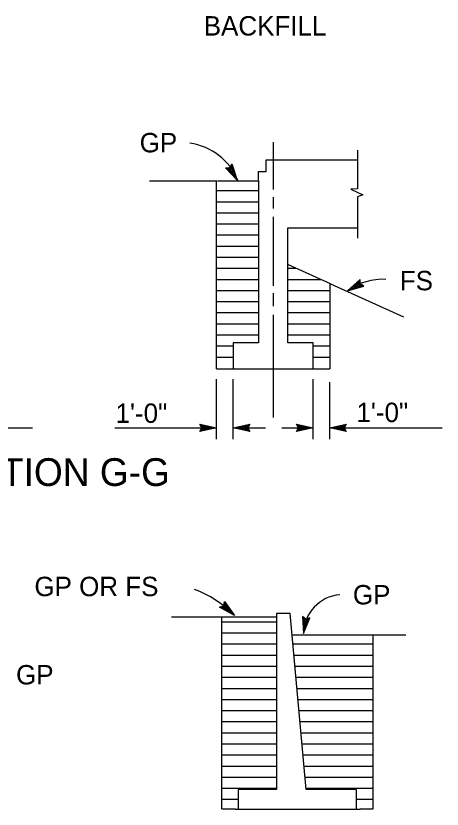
# Model space of a CAD drawing. Extents: x -894 to 866, y -476 to 714.
# Drawn here: x 6.5 to 160.2, y -184 to 102.1 of the extents above; entities that cross this region are included whole.
import ezdxf

# ---------------------------------------------------------------- set-up
doc = ezdxf.new("R2010")
doc.units = 0
for name, color, linetype in [('56 Stage 3 Anno', 7, 'Continuous'), ('57 Undefined', 7, 'Continuous'), ('59 Sndwall Anno', 7, 'Continuous'), ('60 Nongeo Data', 7, 'Continuous')]:
    doc.layers.add(name, color=color, linetype=linetype)

msp = doc.modelspace()

# ---------------------------------------------------------------- linework, layer by layer
at = {"layer": '56 Stage 3 Anno'}
for p, q in [((83.6584, 47.2969), (84.3934, 48.6733)), ((84.3934, 48.6733), (84.3934, 48.6733)), ((84.3934, 48.6733), (86.3406, 42.8422)), ((82.106, 47.2961), (83.6584, 47.2969)), ((86.3406, 42.8422), (82.106, 47.2961)), ((82.106, 47.2961), (82.106, 47.2961)), ((85.6202, 44.032), (82.5351, 47.2804)), ((84.9174, 45.2103), (82.9237, 47.3072)), ((84.2056, 46.3942), (83.3525, 47.2914)), ((83.8068, 47.589), (84.2056, 46.3942)), ((84.0127, 47.9186), (84.9174, 45.2103)), ((84.2001, 48.3044), (85.6296, 44.0245)), ((86.3406, 42.8422), (86.3406, 42.8422)), ((130.6941, 6.9667), (126.0921, 2.8903)), ((130.6768, 6.5505), (127.2992, 3.5588)), ((130.6465, 6.1226), (128.5091, 4.2293)), ((130.6602, 5.734), (129.7173, 4.899)), ((130.6429, 5.4068), (130.6941, 6.9667)), ((130.6941, 6.9667), (130.6941, 6.9667)), ((126.0921, 2.8903), (131.9866, 4.6301)), ((126.0921, 2.8903), (126.0921, 2.8903)), ((127.3114, 3.5604), (131.6071, 4.8309)), ((128.5091, 4.2293), (131.2842, 5.0486)), ((129.7173, 4.899), (130.9047, 5.2494)), ((131.9866, 4.6301), (130.6429, 5.4068)), ((131.9866, 4.6301), (131.9866, 4.6301)), ((78.8458, -50.6128), (78.8458, -28.9025)), ((84.8458, -50.6128), (84.8458, -28.9025)), ((113.6536, -50.6128), (113.6536, -28.9025)), ((119.6536, -50.6128), (119.6536, -29.9864)), ((73.6458, -46.4951), (72.8458, -45.155)), ((72.8458, -45.155), (72.8458, -45.155)), ((72.8458, -45.155), (78.8458, -46.4951)), ((73.0623, -45.5109), (77.4658, -46.4943)), ((84.8458, -46.4951), (90.8462, -45.1648)), ((86.2368, -46.4916), (90.6112, -45.5243)), ((90.8458, -45.1648), (90.0458, -46.4951)), ((90.8458, -45.1648), (90.8458, -45.1648)), ((108.4537, -46.4951), (107.6537, -45.155)), ((107.6537, -45.155), (107.6537, -45.155)), ((107.6537, -45.155), (113.6536, -46.4951)), ((107.8702, -45.5109), (112.2737, -46.4943)), ((119.6536, -46.4951), (125.6539, -45.1648)), ((121.0445, -46.4916), (125.4189, -45.5243)), ((125.6535, -45.1648), (124.8535, -46.4951)), ((125.6535, -45.1648), (125.6535, -45.1648)), ((-29.2209, -46.4951), (12.533, -46.4951)), ((42.1955, -46.4951), (78.8458, -46.4951)), ((78.8458, -46.4951), (72.8458, -47.825)), ((72.8458, -47.825), (73.6458, -46.4951)), ((72.8458, -47.825), (72.8458, -47.825)), ((77.4548, -46.4983), (73.0808, -47.4656)), ((76.0832, -46.4928), (73.258, -47.1191)), ((73.2962, -45.8703), (76.0832, -46.4928)), ((73.4725, -46.2172), (74.7017, -46.4916)), ((74.7017, -46.4916), (73.493, -46.7597)), ((78.8458, -46.4951), (78.8458, -46.4951)), ((90.8458, -47.8349), (84.8458, -46.4951)), ((84.8458, -46.4951), (84.8458, -46.4951)), ((84.8458, -46.4951), (96.5178, -46.4951)), ((90.6293, -47.479), (86.2257, -46.4955)), ((87.6088, -46.4971), (90.434, -45.8707)), ((90.3958, -47.1195), (87.6088, -46.4971)), ((88.9903, -46.4983), (90.199, -46.2302)), ((90.2194, -46.7727), (88.9903, -46.4983)), ((90.0458, -46.4951), (90.8458, -47.8349)), ((90.8458, -47.8349), (90.8458, -47.8349)), ((102.4604, -46.4951), (113.6536, -46.4951)), ((113.6536, -46.4951), (107.6537, -47.825)), ((107.6537, -47.825), (108.4537, -46.4951)), ((107.6537, -47.825), (107.6537, -47.825)), ((112.2627, -46.4983), (107.8883, -47.4656)), ((110.891, -46.4928), (108.0659, -47.1191)), ((108.104, -45.8703), (110.891, -46.4928)), ((108.28, -46.2172), (109.5096, -46.4916)), ((109.5096, -46.4916), (108.3005, -46.7597)), ((113.6536, -46.4951), (113.6536, -46.4951)), ((125.6535, -47.8349), (119.6536, -46.4951)), ((119.6536, -46.4951), (119.6536, -46.4951)), ((119.6536, -46.4951), (160.2008, -46.4951)), ((125.437, -47.479), (121.0335, -46.4955)), ((122.4165, -46.4971), (125.2417, -45.8707)), ((125.2032, -47.1195), (122.4165, -46.4971)), ((123.798, -46.4983), (125.0067, -46.2302)), ((125.0272, -46.7727), (123.798, -46.4983)), ((124.8535, -46.4951), (125.6535, -47.8349)), ((125.6535, -47.8349), (125.6535, -47.8349)), ((79.9509, -111.0827), (81.4351, -110.6284)), ((85.3021, -114.1051), (79.9509, -111.0827)), ((79.9513, -111.0827), (79.9513, -111.0827)), ((84.2654, -113.1776), (80.3658, -110.9725)), ((83.2493, -112.2563), (80.7296, -110.8335)), ((82.2225, -111.3319), (81.1446, -110.7232)), ((81.4351, -110.6284), (81.7359, -109.0973)), ((81.4918, -110.3059), (82.2225, -111.3319)), ((81.5926, -109.9303), (83.2493, -112.2563)), ((81.6591, -109.5067), (84.2765, -113.1823)), ((81.7359, -109.0973), (81.7359, -109.0973)), ((81.7359, -109.0973), (85.3021, -114.1051)), ((85.3021, -114.1051), (85.3021, -114.1051)), ((111.0524, -115.5146), (109.8697, -114.4961)), ((109.8697, -114.4961), (109.8697, -114.4961)), ((109.8697, -114.4961), (110.1579, -120.637)), ((110.1579, -120.637), (112.5, -114.9547)), ((110.1831, -114.7705), (110.3945, -119.2776)), ((110.4008, -119.2673), (112.1059, -115.1244)), ((110.4973, -115.0626), (110.6311, -117.915)), ((110.6311, -117.915), (111.7339, -115.2394)), ((110.8087, -115.2957), (110.8678, -116.5539)), ((110.8678, -116.5539), (111.3394, -115.4091)), ((112.5, -114.9551), (111.0524, -115.5146)), ((112.5, -114.9551), (112.5, -114.9551)), ((110.1579, -120.637), (110.1579, -120.637))]:
    msp.add_line(p, q, dxfattribs=at)
for centre, radius, start, end in [((66.2724, 34.4482), 21.925, 22.056144, 82.197553), ((138.9065, -14.827), 21.925, 87.457633, 125.139358), ((124.4916, -120.9009), 14.2936, 94.680381, 179.097258)]:
    msp.add_arc(centre, radius, start, end, dxfattribs=at)
msp.add_ellipse((51.9235, -162.1642), major_axis=(-16.382, -58.2643), ratio=0.77749605, start_param=2.723069, end_param=3.08383387, dxfattribs=at)
at = {"layer": '59 Sndwall Anno'}
for points in [[(78.8458, 39.0686), (94.0024, 39.0686)], [(78.8458, 35.0686), (94.0024, 35.0686)], [(78.8458, 31.0686), (94.0024, 31.0686)], [(78.8458, 27.0686), (94.0024, 27.0686)], [(78.8458, 23.0686), (94.0024, 23.0686)], [(78.8458, 19.0686), (94.0024, 19.0686)], [(78.8458, 15.0686), (94.0024, 15.0686)], [(78.8458, 11.0686), (94.0024, 11.0686)], [(104.5898, 11.0686), (107.5996, 11.0686)], [(78.8458, 7.0687), (94.0024, 7.0687)], [(104.5898, 7.0687), (116.4284, 7.0687)], [(78.8458, 3.0687), (94.0024, 3.0687)], [(104.5898, 3.0687), (119.6536, 3.0687)], [(78.8458, -0.9313), (94.0024, -0.9313)], [(104.5898, -0.9313), (119.6536, -0.9313)], [(78.8458, -4.9313), (94.0024, -4.9313)], [(104.5898, -4.9313), (119.6536, -4.9313)], [(78.8458, -8.9313), (94.0024, -8.9313)], [(104.5898, -8.9313), (119.6536, -8.9313)], [(78.8458, -12.9313), (94.0024, -12.9313)], [(104.5898, -12.9313), (119.6536, -12.9313)], [(78.8458, -16.9313), (84.8458, -16.9313)], [(113.6536, -16.9313), (119.6536, -16.9313)], [(78.8458, -20.9313), (84.8458, -20.9313)], [(113.6536, -20.9313), (119.6536, -20.9313)], [(80.7773, -116.4094), (100.4323, -116.4094)], [(80.7773, -120.4094), (100.4323, -120.4094)], [(80.7773, -124.4094), (100.4323, -124.4094)], [(106.3961, -124.4094), (135.2173, -124.4094)], [(80.7773, -128.4094), (100.4323, -128.4094)], [(106.7571, -128.4094), (135.2173, -128.4094)], [(80.7773, -132.4094), (100.4323, -132.4094)], [(107.1178, -132.4094), (135.2173, -132.4094)], [(80.7773, -136.4094), (100.4323, -136.4094)], [(107.4784, -136.4094), (135.2173, -136.4094)], [(80.7773, -140.4094), (100.4323, -140.4094)], [(107.839, -140.4094), (135.2173, -140.4094)], [(80.7773, -144.4094), (100.4323, -144.4094)], [(108.1996, -144.4094), (135.2173, -144.4094)], [(80.7773, -148.4094), (100.4323, -148.4094)], [(108.5603, -148.4094), (135.2173, -148.4094)], [(80.7773, -152.4094), (100.4323, -152.4094)], [(108.9209, -152.4094), (135.2173, -152.4094)], [(80.7773, -156.4094), (100.4323, -156.4094)], [(109.2819, -156.4094), (135.2173, -156.4094)], [(80.7773, -160.4094), (100.4323, -160.4094)], [(109.6426, -160.4094), (135.2173, -160.4094)], [(80.7773, -164.4094), (100.4323, -164.4094)], [(110.0032, -164.4094), (135.2173, -164.4094)], [(80.7773, -168.4093), (100.4323, -168.4093)], [(110.3638, -168.4093), (135.2173, -168.4093)], [(80.7773, -172.4093), (100.4323, -172.4093)], [(110.7244, -172.4093), (135.2173, -172.4093)], [(80.7773, -176.4093), (100.4323, -176.4093)], [(111.0851, -176.4093), (135.2173, -176.4093)], [(80.7773, -180.4093), (86.7773, -180.4093)], [(129.2173, -180.4093), (135.2173, -180.4093)]]:
    msp.add_lwpolyline(points, dxfattribs=at)
at = {"layer": '60 Nongeo Data'}
for p, q in [((99.3733, 39.4469), (99.3733, 56.5481)), ((129.7138, 53.6115), (129.7138, 39.6524)), ((96.815, 50.1501), (129.7138, 50.1501)), ((96.815, 46.0201), (96.815, 50.1501)), ((94.0024, 46.0201), (96.815, 46.0201)), ((94.0024, 42.8076), (94.0024, 46.0201)), ((54.712, 42.5469), (79.0147, 42.5469)), ((78.8458, -25.1974), (78.8458, 42.5469)), ((79.1875, 42.5469), (94.0024, 42.5469)), ((94.0024, 42.6347), (94.0024, -15.8419)), ((99.3733, 32.6556), (99.3733, 36.73)), ((129.7138, 36.8009), (129.7138, 21.8907)), ((99.3733, 4.7383), (99.3733, 29.6375)), ((104.5898, 25.6206), (129.7138, 25.6206)), ((104.5898, 12.556), (104.5898, 25.6206)), ((104.5898, -15.8419), (104.5898, 12.3832)), ((104.6772, 12.3927), (119.7709, 5.5541)), ((119.6536, 5.6072), (119.6536, -25.1974)), ((119.9146, 5.4891), (146.2429, -6.4396)), ((99.3733, -2.6561), (99.3733, 2.1222)), ((99.3733, -42.7786), (99.3733, -5.775)), ((94.0024, -15.8419), (84.8458, -15.8419)), ((84.8458, -15.8419), (84.8458, -25.1974)), ((113.6536, -15.8419), (104.5898, -15.8419)), ((113.6536, -25.1974), (113.6536, -15.8419)), ((78.8458, -25.1974), (119.6536, -25.1974)), ((105.4071, -113.4425), (100.4323, -113.4425)), ((100.4323, -113.4425), (100.4323, -176.866)), ((111.1264, -176.866), (105.4071, -113.4425)), ((62.6076, -114.6598), (100.4323, -114.6598)), ((80.7773, -183.9577), (80.7773, -114.6598)), ((106.0741, -121.0736), (147.1527, -121.0736)), ((135.2173, -121.0736), (135.2173, -183.9577)), ((100.4323, -176.866), (86.7773, -176.866)), ((86.7773, -183.9577), (86.7773, -176.866)), ((129.2173, -176.866), (111.1264, -176.866)), ((129.2173, -176.866), (129.2173, -183.9577)), ((85.7194, -183.9577), (81.0221, -183.9577)), ((85.7194, -183.9577), (130.6039, -183.9577)), ((135.2173, -183.9577), (130.6039, -183.9577))]:
    msp.add_line(p, q, dxfattribs=at)
msp.add_lwpolyline([(129.7138, 39.6524), (127.2917, 39.5556), (131.6602, 37.5084), (129.7138, 36.8009)], dxfattribs=at)

# ---------------------------------------------------------------- texts
at = {"layer": '57 Undefined'}
msp.add_text('BACKFILL', height=7, rotation=0.000475, dxfattribs=at).set_placement((74.2473, 94.976))
for s, height, p in [('GP', 7, (51.1502, 52.8607)), ('FS', 7, (144.9413, 3.1194)), ('1\'-0"', 7, (42.4639, -44.6909)), ('1\'-0"', 7, (129.3167, -44.3992)), ('SECTION G-G', 10, (-26.3605, -67.4238)), ('GP OR FS', 7, (13.1943, -107.1632)), ('GP', 7, (128.0327, -110.1445)), ('GP', 7, (6.5798, -138.998))]:
    msp.add_text(s, height=height, dxfattribs=at).set_placement(p)

doc.saveas('drawing.dxf')
